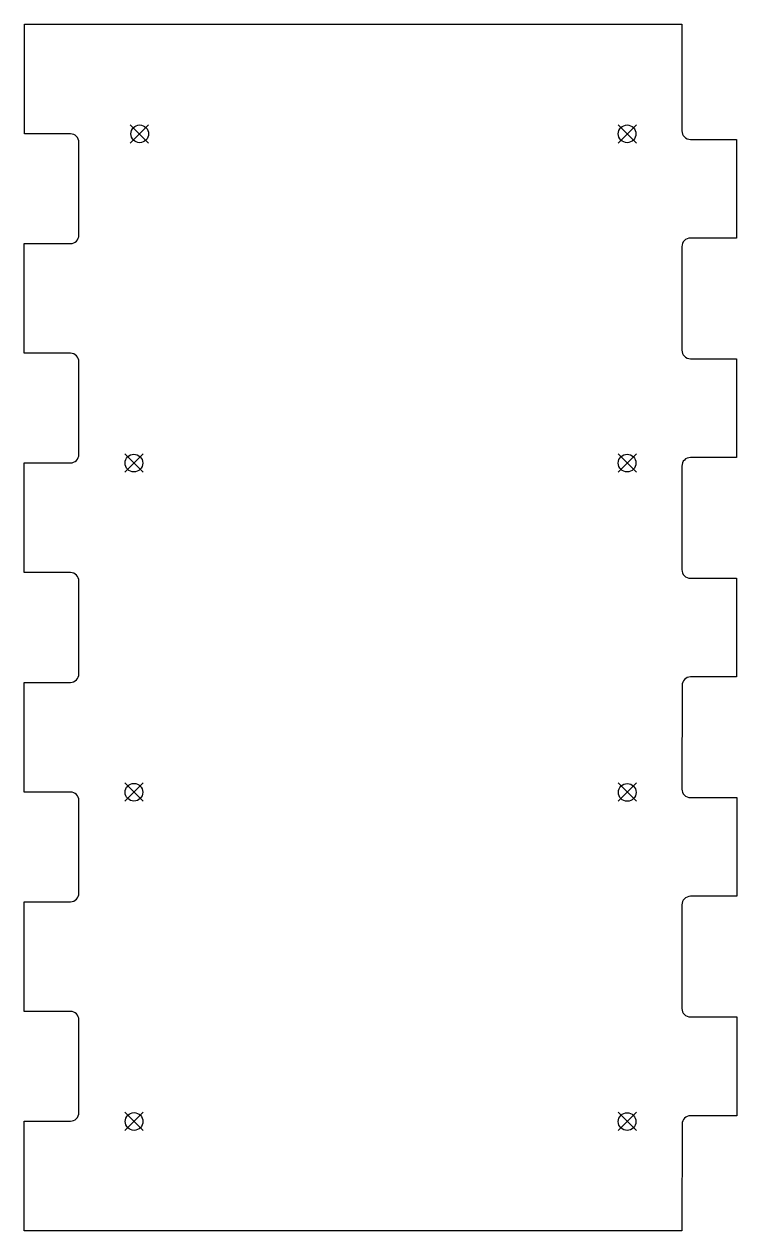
# Model space of a CAD drawing. Header units: millimetres. Extents: x 0 to 125, y 0 to 211.
import ezdxf

# ---------------------------------------------------------------- set-up
doc = ezdxf.new("R2010")
doc.units = ezdxf.units.MM
doc.layers.add('Contour', color=7, linetype='CONTINUOUS')
doc.layers.add('Engraving', color=7, linetype='CONTINUOUS')

msp = doc.modelspace()

# ---------------------------------------------------------------- linework, layer by layer
at = {"layer": 'Contour', "color": 7, "linetype": 'CONTINUOUS'}
for p, q in [((0.043, 192), (0.042, 211.19)), ((0.042, 211.19), (38.212, 211.176)), ((38.212, 211.176), (115.199, 211.2)), ((115.199, 211.2), (115.201, 192.531)), ((8.106, 192), (0.043, 192)), ((8.106, 192), (8.106, 192)), ((9.606, 174.3), (9.605, 190.5)), ((116.7, 191.031), (116.7, 191.031)), ((116.7, 191.031), (124.799, 191.031)), ((124.799, 191.031), (124.8, 173.752)), ((9.606, 174.3), (9.606, 174.3)), ((124.8, 173.752), (116.7, 173.75)), ((0, 172.799), (8.106, 172.801)), ((0.001, 153.6), (0, 172.799)), ((115.2, 172.251), (115.2, 172.251)), ((115.2, 172.251), (115.201, 154.131)), ((8.1, 153.6), (0.001, 153.6)), ((8.1, 153.6), (8.1, 153.6)), ((9.6, 135.9), (9.599, 152.1)), ((116.7, 152.631), (116.7, 152.631)), ((116.7, 152.631), (124.799, 152.631)), ((124.799, 152.631), (124.8, 135.352)), ((9.6, 135.9), (9.6, 135.9)), ((124.8, 135.352), (116.7, 135.35)), ((0, 134.399), (8.1, 134.401)), ((0.001, 115.2), (0, 134.399)), ((115.2, 133.851), (115.2, 133.851)), ((115.2, 133.851), (115.201, 115.731)), ((8.1, 115.2), (0.001, 115.2)), ((8.1, 115.2), (8.1, 115.2)), ((116.7, 114.231), (116.7, 114.231)), ((116.7, 114.231), (124.799, 114.231)), ((124.799, 114.231), (124.8, 96.952)), ((9.6, 97.5), (9.599, 113.7)), ((9.6, 97.5), (9.6, 97.5)), ((0, 95.999), (8.1, 96.001)), ((0.001, 76.8), (0, 95.999)), ((115.239, 95.454), (115.204, 77.334)), ((115.239, 95.454), (115.239, 95.454)), ((124.8, 96.952), (116.739, 96.95)), ((8.1, 76.8), (0.001, 76.8)), ((8.1, 76.8), (8.1, 76.8)), ((9.6, 59.1), (9.599, 75.3)), ((116.703, 75.831), (116.703, 75.831)), ((116.703, 75.831), (124.841, 75.831)), ((124.841, 75.831), (124.842, 58.552)), ((0, 57.599), (8.1, 57.601)), ((0.001, 38.4), (0, 57.599)), ((9.6, 59.1), (9.6, 59.1)), ((115.2, 57.051), (115.2, 57.051)), ((115.2, 57.051), (115.201, 38.931)), ((124.842, 58.552), (116.7, 58.55)), ((8.1, 38.4), (0.001, 38.4)), ((8.1, 38.4), (8.1, 38.4)), ((9.6, 20.7), (9.599, 36.9)), ((116.7, 37.431), (116.7, 37.431)), ((116.7, 37.431), (124.841, 37.431)), ((124.841, 37.431), (124.842, 20.152)), ((0, 19.199), (8.1, 19.201)), ((0.001, 0), (0, 19.199)), ((9.6, 20.7), (9.6, 20.7)), ((124.842, 20.152), (116.739, 20.15)), ((115.239, 18.654), (115.2, 0.001)), ((115.239, 18.654), (115.239, 18.654)), ((115.2, 0.001), (0.001, 0))]:
    msp.add_line(p, q, dxfattribs=at)
for centre in [(20.24, 192), (105.62, 192), (19.22, 134.38), (105.62, 134.38), (19.24, 76.76), (105.64, 76.74), (19.26, 19.14), (105.62, 19.12)]:
    msp.add_circle(centre, 1.55, dxfattribs=at)
for centre, radius, start, end in [((116.701, 192.531), 1.5, 179.99999, 269.9618), ((8.1055, 190.5005), 1.4995, 359.9809, 449.9809), ((8.1065, 174.3005), 1.4995, 269.9809, 359.9809), ((116.7, 172.25), 1.5, 89.99999, 179.9618), ((8.0995, 152.1005), 1.4995, 359.9809, 449.9809), ((116.7005, 154.1305), 1.4995, 179.98091, 269.98088), ((8.101, 135.9), 1.499, 269.96178, 360.00001), ((116.6995, 133.8505), 1.4995, 89.9809, 179.9809), ((8.0995, 113.7005), 1.4995, 359.9809, 449.9809), ((116.701, 115.731), 1.5, 179.99999, 269.9618), ((8.101, 97.5), 1.499, 269.96178, 360.00001), ((116.7385, 95.4505), 1.4995, 89.98085, 179.86616), ((8.0995, 75.3005), 1.4995, 359.9809, 449.9809), ((116.7035, 77.3305), 1.4995, 179.86632, 269.98099), ((8.1005, 59.1005), 1.4995, 269.98091, 359.98088), ((116.7, 57.05), 1.5, 89.99999, 179.9618), ((8.0995, 36.9005), 1.4995, 359.9809, 449.9809), ((116.7005, 38.9305), 1.4995, 179.98091, 269.98088), ((8.101, 20.7), 1.499, 269.96178, 360.00001), ((116.7385, 18.6505), 1.4995, 89.98085, 179.86616)]:
    msp.add_arc(centre, radius, start, end, dxfattribs=at)
at = {"layer": 'Engraving', "color": 153, "linetype": 'CONTINUOUS'}
for p, q in [((18.602, 193.591), (21.802, 190.391)), ((21.802, 193.591), (18.602, 190.391)), ((104.042, 193.591), (107.242, 190.391)), ((107.242, 193.591), (104.042, 190.391)), ((17.642, 135.991), (20.842, 132.791)), ((20.842, 135.991), (17.642, 132.791)), ((104.042, 135.991), (107.242, 132.791)), ((107.242, 135.991), (104.042, 132.791)), ((17.642, 78.391), (20.842, 75.191)), ((20.842, 78.391), (17.642, 75.191)), ((104.042, 78.391), (107.242, 75.191)), ((107.242, 78.391), (104.042, 75.191)), ((17.642, 20.791), (20.842, 17.591)), ((20.842, 20.791), (17.642, 17.591)), ((104.042, 20.791), (107.242, 17.591)), ((107.242, 20.791), (104.042, 17.591))]:
    msp.add_line(p, q, dxfattribs=at)

doc.saveas('drawing.dxf')
